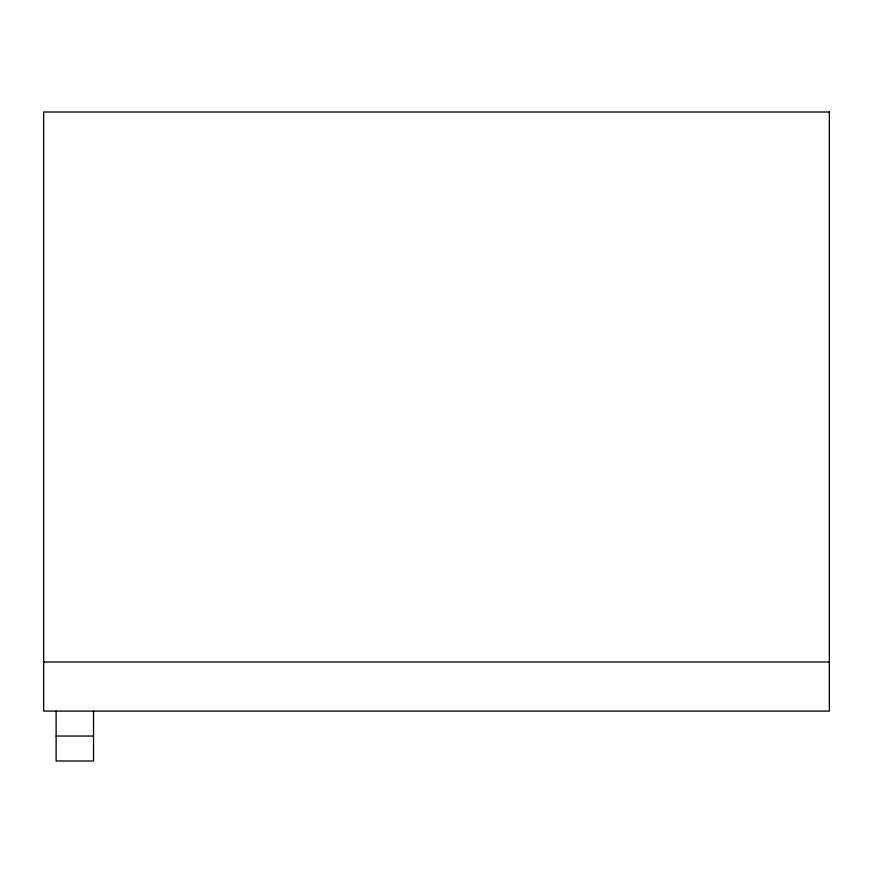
<?xml version="1.0" encoding="UTF-8"?>
<svg xmlns="http://www.w3.org/2000/svg" width="873" height="873" viewBox="0 0 873 873"><rect width="100%" height="100%" fill="white"/><g stroke="black" fill="none" stroke-linecap="round" stroke-linejoin="round"><path stroke-width="1.31" d="M43.65 661.996L829.35 661.996M56.123 736.048L93.542 736.048M93.542 711.102L93.542 760.994L56.123 760.994L56.123 711.102M829.35 112.006L43.65 112.006L43.65 711.102L829.35 711.102L829.35 112.006"/></g></svg>
